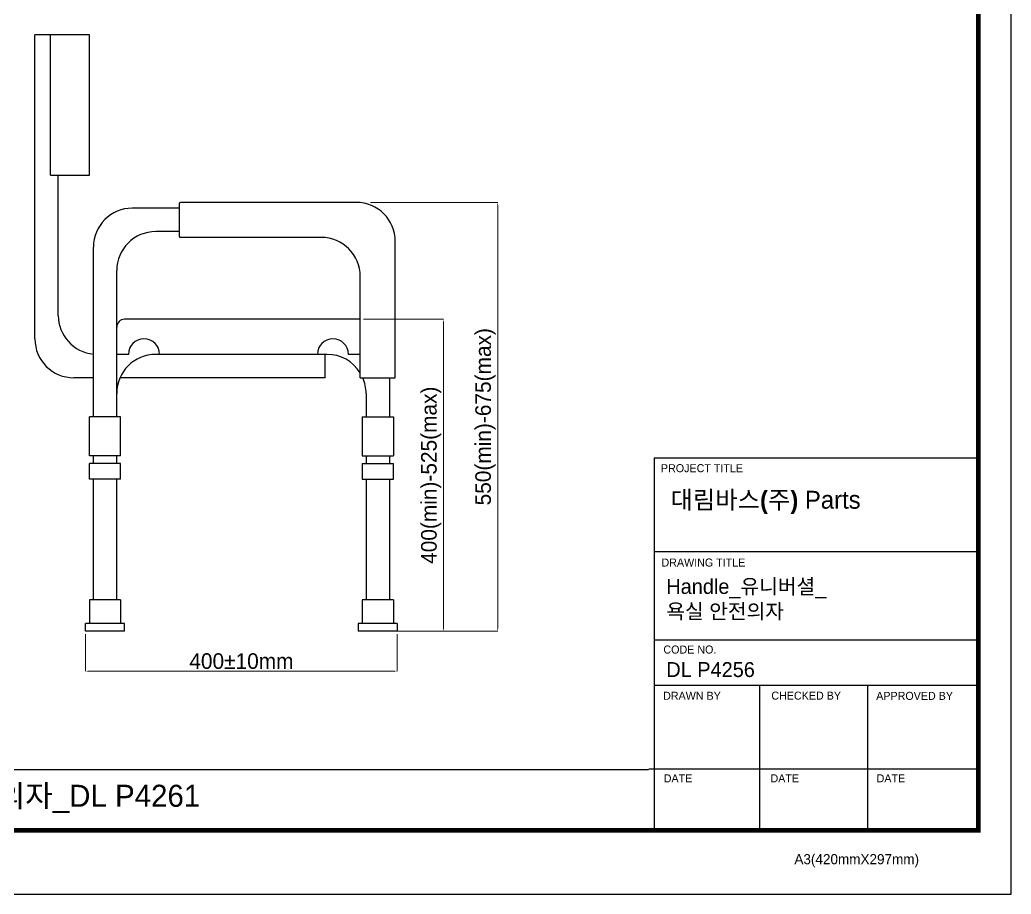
# Model space of a CAD drawing. Extents: x 0 to 2604, y 0 to 1908.
# Drawn here: x 1332 to 2604, y 0 to 1121 of the extents above; entities that cross this region are included whole.
import ezdxf

# ---------------------------------------------------------------- set-up
doc = ezdxf.new("R2010")
doc.units = 0
doc.header["$LTSCALE"] = 10
doc.header["$MEASUREMENT"] = 0
doc.header["$PDMODE"] = 3
doc.header["$PDSIZE"] = -10
doc.layers.get('0').update_dxf_attribs({"linetype": 'CONTINUOUS'})
doc.layers.get('DEFPOINTS').update_dxf_attribs({"linetype": 'CONTINUOUS'})
doc.layers.add('PUB_DIM', color=3, linetype='CONTINUOUS')
doc.styles.add('Daelim Dimension', font='')
doc.styles.get('Daelim Dimension').set_extended_font_data('나눔고딕')
doc.dimstyles.new('DEFAULT', dxfattribs={"dimscale": 2, "dimtxt": 2, "dimasz": 2, "dimexe": 0, "dimexo": 2, "dimgap": 1, "dimtad": 1, "dimdec": 0, "dimzin": 9, "dimdsep": 46, "dimtxsty": 'Daelim Dimension', "dimcen": 0.5, "dimclrd": 5, "dimclre": 5, "dimclrt": 256, "dimadec": 1, "dimazin": 0, "dimtfac": 1, "dimtdec": 0, "dimtix": 1, "dimtmove": 0, "dimatfit": 3, "dimfxl": 1, "dimtolj": 1, "dimtzin": 1, "dimlwd": 9, "dimlwe": 9, "dimarcsym": 0})

# ---------------------------------------------------------------- blocks, each defined once
blk = doc.blocks.new('*D1')
at = {"layer": 'DEFPOINTS', "color": 0, "transparency": 16777216}
for p in [(1777.9, 887.3), (1945, 887.3), (1777.9, 337.3)]:
    blk.add_point(p, dxfattribs=at)
at = {"layer": 'PUB_DIM', "color": 5, "lineweight": 9, "transparency": 16777216}
for p, q in [((1781.9, 887.3), (1945, 887.3)), ((1945, 341.3), (1945, 883.3)), ((1781.9, 337.3), (1945, 337.3))]:
    blk.add_line(p, q, dxfattribs=at)
at = {"layer": 'PUB_DIM', "color": 5, "transparency": 16777216}
for points in [[(1944.4, 883.3), (1945.7, 883.3), (1945, 887.3)], [(1944.4, 341.3), (1945.7, 341.3), (1945, 337.3)]]:
    blk.add_solid(points, dxfattribs=at)
at = {"layer": 'PUB_DIM', "color": 7, "transparency": 16777216, "insert": (1929.3, 612.3), "char_height": 20, "attachment_point": 5, "rotation": 90, "style": 'Daelim Dimension'}
blk.add_mtext('\\A1;550(min)-675(max)', dxfattribs=at)
blk = doc.blocks.new('*D2')
at = {"layer": 'DEFPOINTS', "color": 0, "transparency": 16777216}
for p in [(1768.6, 737.3), (1875.4, 737.3), (1768.6, 337.3)]:
    blk.add_point(p, dxfattribs=at)
at = {"layer": 'PUB_DIM', "color": 5, "lineweight": 9, "transparency": 16777216}
for p, q in [((1772.6, 737.3), (1875.4, 737.3)), ((1875.4, 341.3), (1875.4, 733.3)), ((1772.6, 337.3), (1875.4, 337.3))]:
    blk.add_line(p, q, dxfattribs=at)
at = {"layer": 'PUB_DIM', "color": 5, "transparency": 16777216}
for points in [[(1874.7, 733.3), (1876.1, 733.3), (1875.4, 737.3)], [(1874.7, 341.3), (1876.1, 341.3), (1875.4, 337.3)]]:
    blk.add_solid(points, dxfattribs=at)
at = {"layer": 'PUB_DIM', "color": 7, "transparency": 16777216, "insert": (1859.7, 537.3), "char_height": 20, "attachment_point": 5, "rotation": 90, "style": 'Daelim Dimension'}
blk.add_mtext('\\A1;400(min)-525(max)', dxfattribs=at)
blk = doc.blocks.new('*D3')
at = {"layer": 'DEFPOINTS', "color": 0, "transparency": 16777216}
for p in [(1416.1, 337.3), (1816.1, 337.3), (1416.1, 286)]:
    blk.add_point(p, dxfattribs=at)
at = {"layer": 'PUB_DIM', "color": 5, "lineweight": 9, "transparency": 16777216}
for p, q in [((1416.1, 333.3), (1416.1, 286)), ((1816.1, 333.3), (1816.1, 286)), ((1812.1, 286), (1420.1, 286))]:
    blk.add_line(p, q, dxfattribs=at)
at = {"layer": 'PUB_DIM', "color": 5, "transparency": 16777216}
for points in [[(1420.1, 286.6), (1420.1, 285.3), (1416.1, 286)], [(1812.1, 286.6), (1812.1, 285.3), (1816.1, 286)]]:
    blk.add_solid(points, dxfattribs=at)
at = {"layer": 'PUB_DIM', "color": 7, "transparency": 16777216, "insert": (1616.1, 298.8), "char_height": 20, "attachment_point": 5, "style": 'Daelim Dimension'}
blk.add_mtext('\\A1;400%%P10mm', dxfattribs=at)

msp = doc.modelspace()

# ---------------------------------------------------------------- linework, layer by layer
for p, q in [((1421.1, 1102.3), (1351.1, 1102.3)), ((1351.1, 712.3), (1351.1, 1102.3)), ((1371.1, 922.3), (1371.1, 1102.3)), ((1421.1, 922.3), (1421.1, 1102.3)), ((1371.1, 922.3), (1421.1, 922.3)), ((1381.1, 742.3), (1381.1, 922.3)), ((1536.1, 879.8), (1476.1, 879.8)), ((1536.1, 885.3), (1536.1, 844.3)), ((1763.6, 887.3), (1538.1, 887.3)), ((1536.1, 849.8), (1506.1, 849.8)), ((1718.6, 842.3), (1538.1, 842.3)), ((1426.1, 612.3), (1426.1, 829.8)), ((1813.6, 662.3), (1813.6, 837.3)), ((1456.1, 612.3), (1456.1, 799.8)), ((1768.6, 662.3), (1768.6, 792.3)), ((1768.6, 737.3), (1466.1, 737.3)), ((1471.1, 692.3), (1456.1, 692.3)), ((1726.1, 692.3), (1506.1, 692.3)), ((1723.6, 662.3), (1723.6, 692.3)), ((1768.6, 692.3), (1753.6, 692.3)), ((1426.1, 662.3), (1401.1, 662.3)), ((1723.6, 662.3), (1460.2, 662.3)), ((1768.6, 662.3), (1813.6, 662.3)), ((1806.1, 662.3), (1806.1, 612.3)), ((1776.1, 642.3), (1776.1, 612.3)), ((1461.1, 612.3), (1421.1, 612.3)), ((1421.1, 562.3), (1421.1, 612.3)), ((1461.1, 562.3), (1461.1, 612.3)), ((1771.1, 612.3), (1811.1, 612.3)), ((1771.1, 612.3), (1771.1, 562.3)), ((1811.1, 612.3), (1811.1, 562.3)), ((1461.1, 562.3), (1421.1, 562.3)), ((1426.1, 552.3), (1426.1, 562.3)), ((1456.1, 552.3), (1456.1, 562.3)), ((1771.1, 562.3), (1811.1, 562.3)), ((1776.1, 562.3), (1776.1, 552.3)), ((1806.1, 562.3), (1806.1, 552.3)), ((1461.1, 552.3), (1421.1, 552.3)), ((1421.1, 532.3), (1421.1, 552.3)), ((1461.1, 532.3), (1461.1, 552.3)), ((1771.1, 552.3), (1811.1, 552.3)), ((1771.1, 552.3), (1771.1, 532.3)), ((1811.1, 532.3), (1811.1, 552.3)), ((1461.1, 532.3), (1421.1, 532.3)), ((1426.1, 377.3), (1426.1, 532.3)), ((1456.1, 377.3), (1456.1, 532.3)), ((1771.1, 532.3), (1811.1, 532.3)), ((1776.1, 532.3), (1776.1, 377.3)), ((1806.1, 532.3), (1806.1, 377.3)), ((1461.1, 377.3), (1421.1, 377.3)), ((1421.1, 377.3), (1421.1, 347.3)), ((1461.1, 377.3), (1461.1, 347.3)), ((1811.1, 377.3), (1771.1, 377.3)), ((1771.1, 377.3), (1771.1, 347.3)), ((1811.1, 377.3), (1811.1, 347.3)), ((1466.1, 347.3), (1416.1, 347.3)), ((1416.1, 337.3), (1416.1, 347.3)), ((1466.1, 337.3), (1466.1, 347.3)), ((1816.1, 347.3), (1766.1, 347.3)), ((1766.1, 347.3), (1766.1, 337.3)), ((1816.1, 347.3), (1816.1, 337.3)), ((1466.1, 337.3), (1416.1, 337.3)), ((1816.1, 337.3), (1766.1, 337.3))]:
    msp.add_line(p, q)
at = {"color": 5, "ltscale": 40}
for p, q in [((2561.9, 559.3), (2145.7, 559.3)), ((2561.9, 439), (2145.7, 439)), ((2561.9, 439), (2145.7, 439)), ((2561.9, 325.9), (2145.7, 325.9)), ((2561.9, 325.9), (2145.7, 325.9)), ((2561.9, 267.5), (2145.7, 267.5)), ((2561.9, 267.5), (2145.7, 267.5)), ((2280.9, 267.5), (2280.9, 81.7)), ((2419.6, 267.5), (2419.6, 81.7)), ((2561.9, 160.2), (2139.1, 160.2)), ((2561.9, 160.2), (2148.9, 160.2)), ((2561.9, 81.7), (2205.2, 81.7))]:
    msp.add_line(p, q, dxfattribs=at)
at = {"color": 5, "ltscale": 0.5}
msp.add_line((2145.7, 559.3), (2145.7, 79.2), dxfattribs=at)
at = {"color": 5}
msp.add_line((41.9, 159.9), (2138.6, 159.9), dxfattribs=at)
at = {"ltscale": 0.5}
msp.add_lwpolyline([(0, 0), (2604, 0), (2604, 1908), (0, 1908)], close=True, dxfattribs=at)
at = {"color": 5, "linetype": 'ByBlock', "lineweight": 200, "const_width": 6}
msp.add_lwpolyline([(41.9, 81.7), (2561.9, 81.7), (2561.9, 1863.7), (41.9, 1863.7)], close=True, dxfattribs=at)
for centre, radius, start, end in [((1476.1, 829.8), 50, 90, 180), ((1538.1, 885.3), 2, 90, 180), ((1763.6, 837.3), 50, 0, 90), ((1506.1, 799.8), 50, 90, 180), ((1538.1, 844.3), 2, 180, 270), ((1718.6, 792.3), 50, 0, 90), ((1431.1, 742.3), 50, 180, 264.2609), ((1466.1, 727.3), 10, 90, 180), ((1401.1, 712.3), 50, 180, 270), ((1491.1, 692.3), 20, 0, 180), ((1733.6, 692.3), 20, 0, 180), ((1506.1, 642.3), 50, 90, 180), ((1726.1, 642.3), 50, 31.7881, 90), ((1726.1, 642.3), 50, 0, 23.5783)]:
    msp.add_arc(centre, radius, start, end)

# ---------------------------------------------------------------- texts
at = {"color": 5, "ltscale": 40, "style": 'Daelim Dimension'}
for s, height, p in [('PROJECT TITLE', 10.276, (2154.5, 541.2)), ('DRAWING TITLE', 10.276, (2155.2, 420.2)), ('CODE NO.', 10.28, (2157.7, 308.6)), ('DRAWN BY', 10.28, (2157.3, 249.3)), ('CHECKED BY', 10.28, (2296.2, 249.5)), ('APPROVED BY', 10.276, (2430.8, 249.2)), ('DATE', 10.28, (2158.1, 143.4)), ('DATE', 10.28, (2295.1, 143.4)), ('DATE', 10.28, (2431.3, 143.4)), ('A3(420mmX297mm)', 12.969, (2325.8, 38.4))]:
    msp.add_text(s, height=height, dxfattribs=at).set_placement(p)
at = {"attachment_point": 1, "style": 'Daelim Dimension'}
for s, insert, char_height, width in [('{\\fPretendard Variable SemiBold|b0|i0|c129|p2;\\C7;대림바스(주)\\f나눔고딕|b0|i0|c129|p50; }Parts', (2166.8, 517.3), 22.891, 367.915), ('DL P4256', (2161.4, 297.6), 19.11, 321.602)]:
    msp.add_mtext(s, dxfattribs=dict(at, insert=insert, char_height=char_height, width=width))
at = {"color": 7, "insert": (2161.4, 404.2), "char_height": 19.11, "width": 445.144, "attachment_point": 1, "style": 'Daelim Dimension'}
msp.add_mtext('{\\C256;Handle_유니버셜_\\P욕실 안전의자}', dxfattribs=at)
at = {"color": 2, "insert": (504.1, 140.3), "char_height": 28.256, "width": 1671.354, "attachment_point": 1, "style": 'Daelim Dimension'}
msp.add_mtext('{\\fPretendard Variable SemiBold|b0|i0|c129|p2;대림바스(주)}_Parts _Handle_유니버셜_욕실 안전의자_DL P4261', dxfattribs=at)

# ---------------------------------------------------------------- dimensions: what is measured, and where the dimension line sits
at = {"layer": 'PUB_DIM'}
for p1, p2, distance, text, picture, middle in [((1777.9, 337.3), (1777.9, 887.3), -167.2, '550(min)-675(max)', '*D1', (1929.3, 612.3)), ((1768.6, 337.3), (1768.6, 737.3), -106.8, '400(min)-525(max)', '*D2', (1859.7, 537.3)), ((1816.1, 337.3), (1416.1, 337.3), 51.3, '400%%P10mm', '*D3', (1616.1, 298.8))]:
    dim = msp.add_aligned_dim(p1=p1, p2=p2, distance=distance, text=text, dimstyle='DEFAULT', override={"dimtxt": 10, "dimclrd": 5, "dimclre": 5, "dimclrt": 7}, dxfattribs=at)
    dim.commit()
    dim.dimension.update_dxf_attribs({"geometry": picture, "text_midpoint": middle})

doc.saveas('drawing.dxf')
